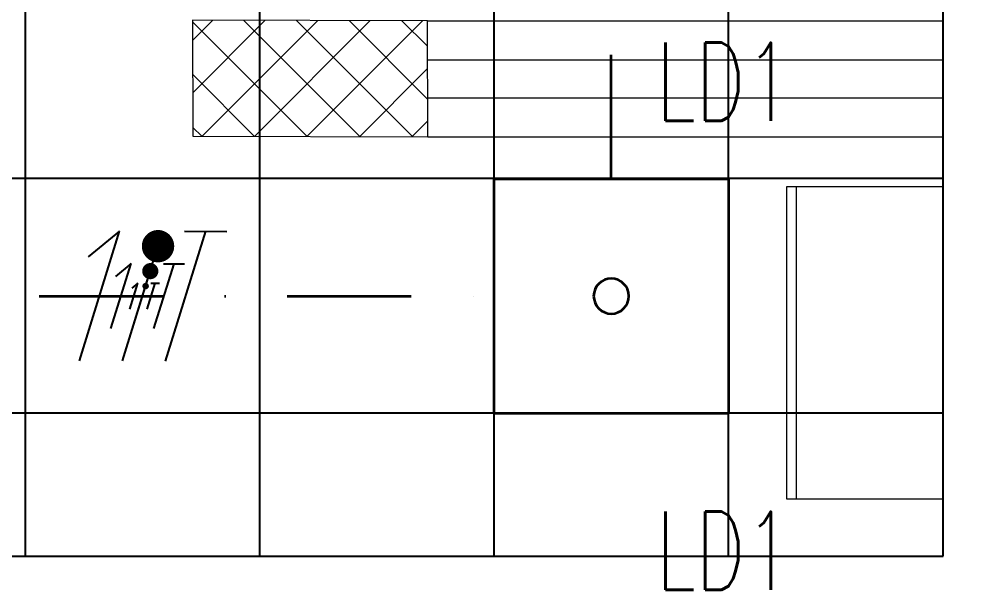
# Model space of a CAD drawing. Header units: inches. Extents: x -12418 to 183584, y -29325 to 19878.
# Drawn here: x 33584 to 36031, y -7033 to -5593 of the extents above; entities that cross this region are included whole.
import ezdxf
from ezdxf.enums import TextEntityAlignment as Align

# ---------------------------------------------------------------- set-up
doc = ezdxf.new("R2010")
doc.units = ezdxf.units.IN
doc.header["$LTSCALE"] = 25
doc.header["$MEASUREMENT"] = 0
doc.linetypes.add('DASHDOT', pattern=[25.4, 12.7, -6.35, 0, -6.35])
doc.layers.get('0').update_dxf_attribs({"color": 8})
for name, color, linetype, lineweight in [('00-Ground Floor$0$C-HYDR-CTCH', 251, 'Continuous', 5), ('00-Ground Floor$0$Hatch', 254, 'Continuous', 5), ('00-Ground Floor$0$LOADING', 253, 'Continuous', 5), ('00-Ground Floor$0$Walls', 251, 'Continuous', 5), ('E-LITE-CIRC-NUMB', 6, 'Continuous', 25), ('E-LITE-CLNG', 150, 'Continuous', 35), ('E-LITE-CLNG-CNDT', 6, 'DASHDOT', 35), ('E-LITE-CTRL', 6, 'Continuous', 25), ('E-LITE-IDEN', 6, 'Continuous', 25), ('E-POWR-WIRE', 6, 'Continuous', 25), ('E-POWR-WIRE @ 100', 6, 'Continuous', 25), ('E-POWR-WIRE @ 20', 6, 'Continuous', 25), ('E-POWR-WIRE @ 50', 6, 'Continuous', 25)]:
    doc.layers.add(name, color=color, linetype=linetype, lineweight=lineweight)
doc.layers.add('00-Ground Floor$0$False Ceiling', color=251, linetype='Continuous')
doc.styles.add('DC_Simplex', font='SIMPLEX.shx', dxfattribs={"width": 0.7})

# ---------------------------------------------------------------- blocks, each defined once
blk = doc.blocks.new('00-Ground Floor$0$GF21027-P')
at = {"layer": '00-Ground Floor$0$LOADING'}
for p, q in [((0.4, 0.4), (-0.4, 0.4)), ((-0.4, 0.4), (-0.4, 0)), ((0.4, 0), (0.4, 0.4)), ((-0.4, 0.025), (0.4, 0.025)), ((-0.4, 0), (0.4, 0))]:
    blk.add_line(p, q, dxfattribs=at)
blk = doc.blocks.new('00-Ground Floor$0$A$Ce9e1c4c3')
at = {"layer": '00-Ground Floor$0$False Ceiling', "color": 254, "linetype": 'Continuous'}
for p, q in [((-66400, -6967.4), (-66400, -2847.4)), ((-65800, -6967.4), (-65800, -2847.4)), ((-65200, -6967.4), (-65200, -2847.4)), ((-64600, -6967.4), (-64600, -2847.4)), ((-68550.5, -6000), (-64050.5, -6000)), ((-68550.5, -6600), (-64050.5, -6600))]:
    blk.add_line(p, q, dxfattribs=at)
at = {"layer": '00-Ground Floor$0$False Ceiling', "color": 254}
for p, q in [((-64050.5, -6967.4, 0), (-64050.5, -2847.4, 0)), ((-68550.5, -6967.4, 0), (-64050.5, -6967.4, 0))]:
    blk.add_line(p, q, dxfattribs=at)
blk = doc.blocks.new('00-Ground Floor')
at = {"layer": '00-Ground Floor$0$Hatch'}
h = blk.add_hatch(dxfattribs=at)
h.set_pattern_fill('ANSI37', color=256, scale=30)
h.set_pattern_definition([(45, (-1981.42, -13099.68), (-67.35192, 67.35192), []), (135, (-1981.42, -13099.68), (-67.35192, -67.35192), [])])
h.paths.add_polyline_path([(48971.2, 8818.2), (48367.3, 8810.1), (48371.2, 8521.7), (48975.1, 8529.8)])
h.paths.add_polyline_path([(41810.5, 8810.5), (41227, 8805), (41207, 8513.7), (41790.5, 8519.1)])
h.paths.add_polyline_path([(27433.5, 8803.1), (26834.4, 8799), (26828.7, 8506), (27427.8, 8510)])
h.paths.add_polyline_path([(34618.7, 8805.3), (34017.5, 8797.8), (34009.3, 8512.1), (34610.5, 8519.6)])
h.paths.add_polyline_path([(20214.3, 8812.4), (19607.8, 8790.5), (19622.4, 8498), (20228.8, 8519.8)])
h.paths.add_polyline_path([(13477.7, 8802), (12255.7, 8825.9), (12249.3, 8529.8), (13471.3, 8505.8)])
h.paths.add_polyline_path([(13491.8, 1601.9), (12276.8, 1586.2), (12263.3, 1293.7), (13478.3, 1309.4)])
h.paths.add_polyline_path([(13465.7, -5591.3), (12262.6, -5607.3), (12256.9, -5900.3), (13460, -5884.3)])
h.paths.add_polyline_path([(13484.2, -12790), (12287.5, -12801.4), (12290.4, -13095.9), (13487, -13084.4)])
h.paths.add_polyline_path([(5849.2, -12787.9), (5245.6, -12791.6), (5256.3, -13077.1), (5859.8, -13073.4)])
h.paths.add_polyline_path([(5833.8, -5589.9), (5236.9, -5588.3), (5236.8, -5889.5), (5833.6, -5891)])
h.paths.add_polyline_path([(5843.6, 1599.7), (5224.3, 1600.9), (5213.7, 1298), (5833, 1296.7)])
h.paths.add_polyline_path([(5820.3, 8779.1), (5219.7, 8793.5), (5216, 8503.9), (5816.7, 8489.4)])
h.paths.add_polyline_path([(-1378.8, 8777.2), (-1981.4, 8799.9), (-1979.5, 8511.6), (-1376.9, 8488.9)])
h.paths.add_polyline_path([(-1371.1, -5601.1), (-1973.1, -5608.1), (-1969.7, -5899.7), (-1367.7, -5892.7)])
h.paths.add_polyline_path([(-1353.5, -12795.7), (-1951.9, -12796.7), (-1947.1, -13097.4), (-1348.7, -13096.4)])
h.paths.add_polyline_path([(20233.2, -12782.5), (19627.5, -12795.4), (19633.2, -13096.6), (20238.9, -13083.7)])
h.paths.add_polyline_path([(20226.6, -5590), (19632.3, -5607.6), (19634.4, -5904.1), (20228.7, -5886.6)])
h.paths.add_polyline_path([(20217.9, 1618), (19619, 1610.4), (19623, 1310.2), (20221.9, 1317.9)])
h.paths.add_polyline_path([(27418.3, 1602.8), (26816.3, 1607.5), (26820.6, 1315.3), (27422.5, 1310.7)])
h.paths.add_polyline_path([(27422, -5579.9), (26818.1, -5597.5), (26831.6, -5897.5), (27431.7, -5876.5)])
h.paths.add_polyline_path([(27438.1, -12795.9), (26834.3, -12789.3), (26831.9, -13075), (27435.7, -13081.6)])
h.paths.add_polyline_path([(34636.6, -12785.4), (34039.3, -12800), (34048.3, -13099.7), (34645.6, -13085.1)])
h.paths.add_polyline_path([(34629.3, -5597.1), (34028, -5595.2), (34029.2, -5892.4), (34630.4, -5894.3)])
h.paths.add_polyline_path([(34592.8, 1606.7), (34012, 1611.4), (34031.7, 1321.6), (34612.5, 1316.9)])
h.paths.add_polyline_path([(41796.2, 1606), (41198.6, 1619.8), (41200.6, 1327.8), (41798.2, 1314.1)])
h.paths.add_polyline_path([(41797.2, -5592.6), (41228.8, -5600.2), (41230.6, -5894.3), (41799, -5886.7)])
h.paths.add_polyline_path([(41834.3, -12789.7), (41229, -12792.4), (41230.4, -13096.9), (41835.6, -13094.3)])
h.paths.add_polyline_path([(49008.5, -12790.2), (48420.5, -12774.1), (48407.3, -13081.4), (48995.3, -13097.4)])
h.paths.add_polyline_path([(48992.7, -5590.8), (48389.5, -5589.7), (48387.5, -5886.2), (48990.7, -5887.3)])
at = {"layer": '00-Ground Floor$0$C-HYDR-CTCH', "flags": 128}
blk.add_lwpolyline([(34028, -5595.2), (34029.2, -5892.4), (34630.4, -5894.3), (34629.3, -5597.1), (34028, -5595.2)], dxfattribs=at)
at = {"layer": '00-Ground Floor$0$Walls'}
for p, q in [((35949.5, -6967.4, 0), (35949.5, -2847.4, 0)), ((34629.3, -5597.1), (35949.5, -5597.1, 0)), ((34629.3, -5697.1), (35949.5, -5697.1, 0)), ((34630.4, -5794.3), (35949.5, -5794.3, 0)), ((34630.4, -5894.3), (35949.5, -5894.3, 0)), ((35949.5, -6967.4, 0), (31449.5, -6967.4, 0))]:
    blk.add_line(p, q, dxfattribs=at)
at = {"layer": '00-Ground Floor$0$False Ceiling', "color": 254}
blk.add_blockref('00-Ground Floor$0$A$Ce9e1c4c3', (100000, 0), dxfattribs=at)
at = {"layer": '00-Ground Floor$0$LOADING', "color": 1, "xscale": -1000, "yscale": 1000, "zscale": 1000, "rotation": 269.9999999790882}
blk.add_blockref('00-Ground Floor$0$GF21027-P', (35549.5, -6421.3, 0), dxfattribs=at)
blk = doc.blocks.new('*U14')
blk.add_lwpolyline([(-300, 300), (-300, -300), (300, -300), (300, 300)], close=True)
blk.add_circle((0, 0), 45)
at = {"layer": 'E-LITE-CIRC-NUMB', "style": 'DC_Simplex', "width": 0.7, "flags": 8}
blk.add_attdef('CIRCUIT', text='', height=200, rotation=0, dxfattribs=at).set_placement((-473.9, 300), align=Align.RIGHT)
at = {"layer": 'E-LITE-CTRL', "style": 'DC_Simplex', "width": 0.7, "flags": 8}
blk.add_attdef('CONTROL', (1118.9, -935), '', height=200, rotation=360, dxfattribs=at)
at = {"layer": 'E-LITE-IDEN', "style": 'DC_Simplex', "width": 0.7, "flags": 8}
blk.add_attdef('TYPE', (-114.6, 448.6), '', height=200, rotation=360, dxfattribs=at)
blk = doc.blocks.new('*U74')
for p, q in [((-1.617, -1.658), (-0.587, 1.663)), ((-0.587, 1.663), (-1.389, 1.004)), ((-0.515, -1.66), (0.515, 1.66)), ((0.587, -1.663), (1.617, 1.658)), ((1.078, 1.659), (2.157, 1.657))]:
    blk.add_line(p, q)
at = {"const_width": 0.414}
blk.add_lwpolyline([(0.19, 1.278, 1), (0.604, 1.277, 1)], format="xyb", close=True, dxfattribs=at)
blk = doc.blocks.new('*U1300')
at = {"layer": 'E-POWR-WIRE @ 100', "xscale": 100, "yscale": 100, "zscale": 100}
blk.add_blockref('*U74', (33900, -6301.6), dxfattribs=at)
at = {"layer": 'E-POWR-WIRE @ 20', "xscale": 20, "yscale": 20, "zscale": 20}
blk.add_blockref('*U74', (33900, -6301.6), dxfattribs=at)
at = {"layer": 'E-POWR-WIRE @ 50', "xscale": 50, "yscale": 50, "zscale": 50}
blk.add_blockref('*U74', (33900, -6301.6), dxfattribs=at)

msp = doc.modelspace()

# ---------------------------------------------------------------- linework, layer by layer
at = {"layer": 'E-LITE-CLNG-CNDT'}
for points in [[(35100, -6001.6), (35100, -4201.6)], [(33000, -6301.6), (34800, -6301.6)]]:
    msp.add_lwpolyline(points, dxfattribs=at)

# ---------------------------------------------------------------- block references
at = {"layer": 'E-LITE-CLNG'}
ref = msp.add_blockref('*U14', (35100, -6301.6), dxfattribs=dict(at, xscale=-1))
ref.add_attrib('TYPE', 'LD1', (35214.6, -5853.1), dxfattribs={"layer": 'E-LITE-IDEN', "height": 200, "rotation": 0, "style": 'DC_Simplex', "width": 0.7, "flags": 8})
ref = msp.add_blockref('*U14', (35100, -7501.6), dxfattribs=dict(at, xscale=-1))
ref.add_attrib('TYPE', 'LD1', (35214.6, -7053.1), dxfattribs={"layer": 'E-LITE-IDEN', "height": 200, "rotation": 0, "style": 'DC_Simplex', "width": 0.7, "flags": 8})
at = {"layer": 'E-LITE-CLNG-CNDT', "color": 1}
msp.add_blockref('00-Ground Floor', (0, 0), dxfattribs=at)
at = {"layer": 'E-POWR-WIRE'}
msp.add_blockref('*U1300', (0, 0), dxfattribs=at)

doc.saveas('drawing.dxf')
